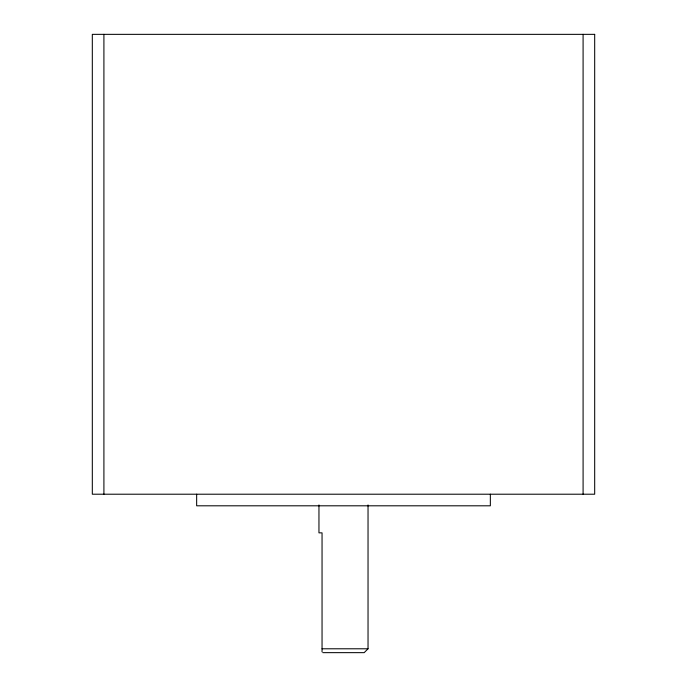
<?xml version="1.0" encoding="UTF-8"?>
<svg xmlns="http://www.w3.org/2000/svg" width="687" height="687" viewBox="0 0 687 687"><rect width="100%" height="100%" fill="white"/><g stroke="black" fill="none" stroke-linecap="round" stroke-linejoin="round"><path stroke-width="1.03" d="M368.034 504.945L368.034 648.786L364.17 652.65L322.821 652.65M322.048 648.786L368.034 648.786M583.091 34.35L583.091 494.211M490.346 494.211L490.346 505.804L196.654 505.804L196.654 494.211M322.048 651.877L322.048 532.854L318.957 532.854L318.957 504.945M103.909 34.35L103.909 494.211M594.684 34.35L92.316 34.35L92.316 494.211L594.684 494.211L594.684 34.35"/></g></svg>
